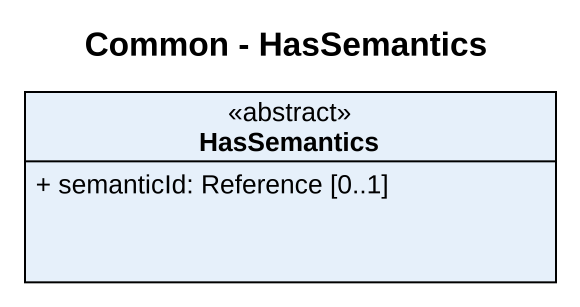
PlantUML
@startuml
title Common - HasSemantics
hide circle
hide empty members
skinparam classAttributeIconSize 0
class HasSemantics <<abstract>> {
  + semanticId: Reference [0..1]
}
@enduml
